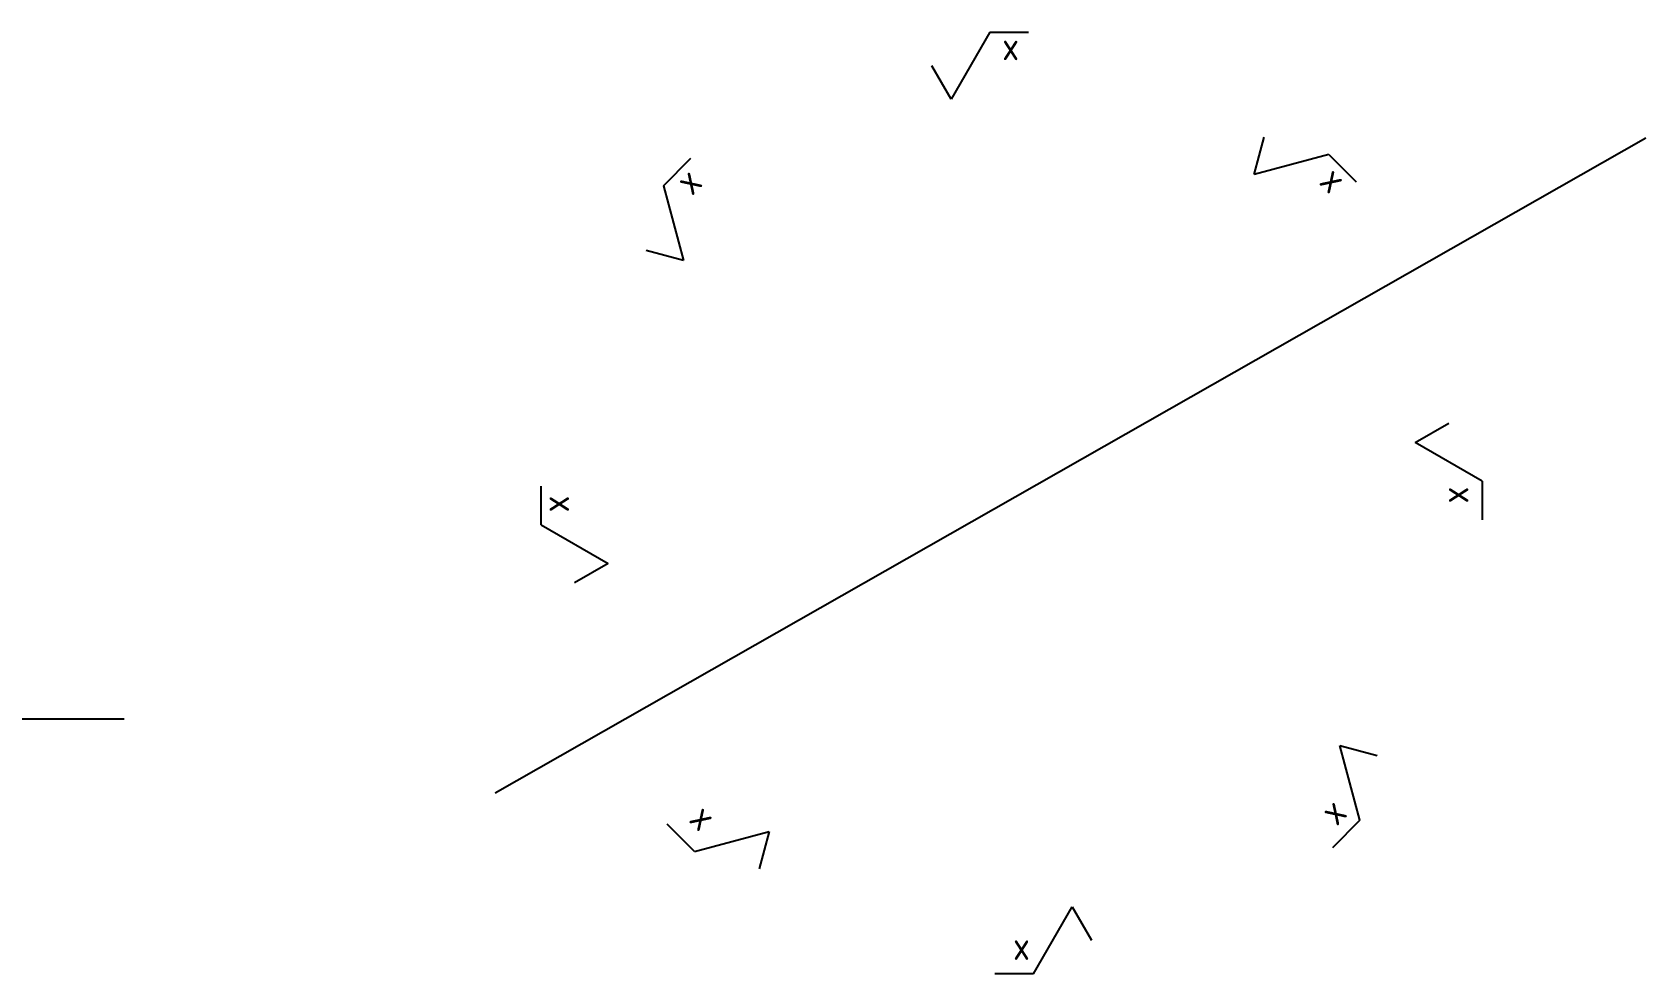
# Model space of a CAD drawing. Header units: millimetres. Extents: x 0 to 10991, y 0 to 768.
# Drawn here: x 5273.2 to 5417.8, y 293 to 377.4 of the extents above; entities that cross this region are included whole.
import ezdxf

# ---------------------------------------------------------------- set-up
doc = ezdxf.new("R2010")
doc.units = ezdxf.units.MM
doc.linetypes.add('CENTER2', pattern=[28.575, 19.05, -3.175, 3.175, -3.175])
for name, color, linetype in [('가는실선', 7, 'Continuous'), ('외형선', 3, 'Continuous'), ('중심선', 7, 'CENTER2')]:
    doc.layers.add(name, color=color, linetype=linetype)
doc.styles.get("Standard").update_dxf_attribs({"font": 'isocp.shx', "bigfont": 'whgtxt.shx'})

msp = doc.modelspace()

# ---------------------------------------------------------------- linework, layer by layer
at = {"layer": '가는실선'}
for p, q in [((5358.9971, 377.3664), (5355.533, 371.3664)), ((5358.9971, 377.3664), (5362.4612, 377.3664)), ((5355.533, 371.3664), (5353.801, 374.3664)), ((5382.6914, 364.6151), (5383.588, 367.9612)), ((5329.7621, 363.6284), (5332.2116, 366.0779)), ((5389.3836, 366.4083), (5382.6914, 364.6151)), ((5389.3836, 366.4083), (5391.8331, 363.9588)), ((5329.7621, 363.6284), (5331.5552, 356.9363)), ((5331.5552, 356.9363), (5328.2092, 357.8329)), ((5397.1215, 340.6373), (5400.1215, 342.3694)), ((5403.1215, 337.1732), (5397.1215, 340.6373)), ((5403.1215, 337.1732), (5403.1215, 333.7091)), ((5318.804, 333.242), (5318.804, 336.7061)), ((5318.804, 333.242), (5324.804, 329.7779)), ((5324.804, 329.7779), (5321.804, 328.0458)), ((5392.1634, 306.7868), (5390.3702, 313.4789)), ((5390.3702, 313.4789), (5393.7163, 312.5823)), ((5392.1634, 306.7868), (5389.7139, 304.3373)), ((5332.5419, 304.007), (5330.0924, 306.4564)), ((5332.5419, 304.007), (5339.234, 305.8001)), ((5339.234, 305.8001), (5338.3374, 302.454)), ((5362.9283, 293.0488), (5366.3924, 299.0488)), ((5366.3924, 299.0488), (5368.1245, 296.0488)), ((5362.9283, 293.0488), (5359.4642, 293.0488))]:
    msp.add_line(p, q, dxfattribs=at)
at = {"layer": '외형선'}
msp.add_line((5314.6758, 309.2536), (5417.7694, 367.9166), dxfattribs=at)
at = {"layer": '중심선'}
msp.add_line((5125.3898, 315.8794), (5281.4483, 315.8794), dxfattribs=at)

# ---------------------------------------------------------------- texts
at = {"layer": '가는실선', "char_height": 2.5, "attachment_point": 1}
for insert in [(5360.1049, 377.3664), (5361.0786, 296.7873)]:
    msp.add_mtext_dynamic_manual_height_columns('x', width=5.363716, gutter_width=12.5, heights=[0], dxfattribs=dict(at, insert=insert))
for insert, rotation in [((5330.5454, 364.4118), 45), ((5390.1669, 365.6249), 315), ((5318.804, 334.3498), 90), ((5399.381, 335.1534), 90), ((5388.3077, 307.9541), 45), ((5333.7001, 308.51), 315)]:
    msp.add_mtext_dynamic_manual_height_columns('x', width=5.363716, gutter_width=12.5, heights=[0], dxfattribs=dict(at, insert=insert, rotation=rotation))

doc.saveas('drawing.dxf')
